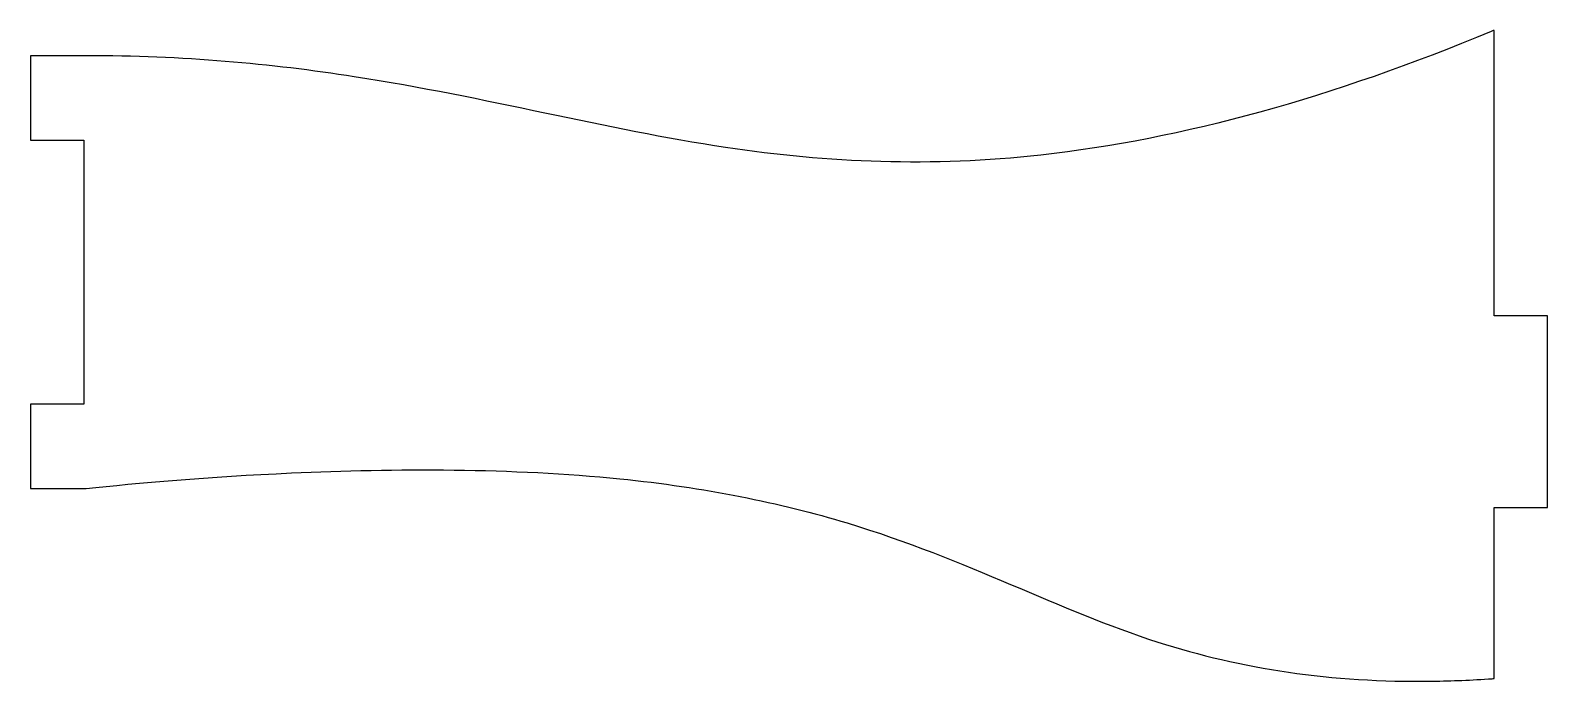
# Model space of a CAD drawing. Header units: millimetres. Extents: x -28.3 to 28.3, y -12.2 to 12.2.
import ezdxf

# ---------------------------------------------------------------- set-up
doc = ezdxf.new("R2010")
doc.units = ezdxf.units.MM
doc.layers.get('0').update_dxf_attribs({"linetype": 'CONTINUOUS'})

msp = doc.modelspace()

# ---------------------------------------------------------------- linework, layer by layer
for p, q in [((26.295, 1.519), (26.295, 12.164)), ((-26.22, 11.217), (-28.295, 11.217)), ((-28.295, 11.217), (-28.295, 8.067)), ((-28.295, 8.067), (-26.295, 8.067)), ((-26.295, 8.067), (-26.295, -1.783)), ((28.295, 1.519), (26.295, 1.519)), ((28.295, -5.631), (28.295, 1.519)), ((-26.295, -1.783), (-28.295, -1.783)), ((-28.295, -1.783), (-28.295, -4.933)), ((-28.295, -4.933), (-26.216, -4.933)), ((26.295, -12.019), (26.295, -5.631)), ((26.295, -5.631), (28.295, -5.631))]:
    msp.add_line(p, q)
for points, knots in [([(26.295, 12.164), (26.26, 12.149), (26.226, 12.135), (26.191, 12.121), (20.288, 9.665), (14.687, 8.097), (9.393, 7.511), (5.331, 7.061), (1.463, 7.22), (-2.364, 7.795), (-6.827, 8.465), (-11.256, 9.663), (-16.213, 10.434), (-19.311, 10.916), (-22.623, 11.217), (-26.22, 11.217)], [-1.001818, -1.001818, -1.001818, -1.001818, -1, -1, -1, -0.689617, -0.689617, -0.689617, -0.451439, -0.451439, -0.451439, -0.173634, -0.173634, -0.173634, 0, 0, 0, 0]), ([(-26.216, -4.933), (-26.214, -4.932), (-26.213, -4.932), (-26.212, -4.932), (-24.32, -4.717), (-21.655, -4.488), (-18.551, -4.347), (-14.724, -4.173), (-10.3, -4.162), (-6.306, -4.565), (-3.166, -4.882), (-0.311, -5.46), (2.173, -6.214), (6.681, -7.584), (10.046, -9.468), (13.756, -10.656), (16.864, -11.652), (20.223, -12.171), (23.995, -12.116), (24.724, -12.106), (25.467, -12.075), (26.225, -12.023), (26.248, -12.022), (26.272, -12.02), (26.295, -12.019)], [-0.000111, -0.000111, -0.000111, -0.000111, 0, 0, 0, 0.148804, 0.148804, 0.148804, 0.332264, 0.332264, 0.332264, 0.476527, 0.476527, 0.476527, 0.738264, 0.738264, 0.738264, 0.957583, 0.957583, 0.957583, 1, 1, 1, 1.001307, 1.001307, 1.001307, 1.001307])]:
    msp.add_open_spline(points, degree=3, knots=knots)

doc.saveas('drawing.dxf')
